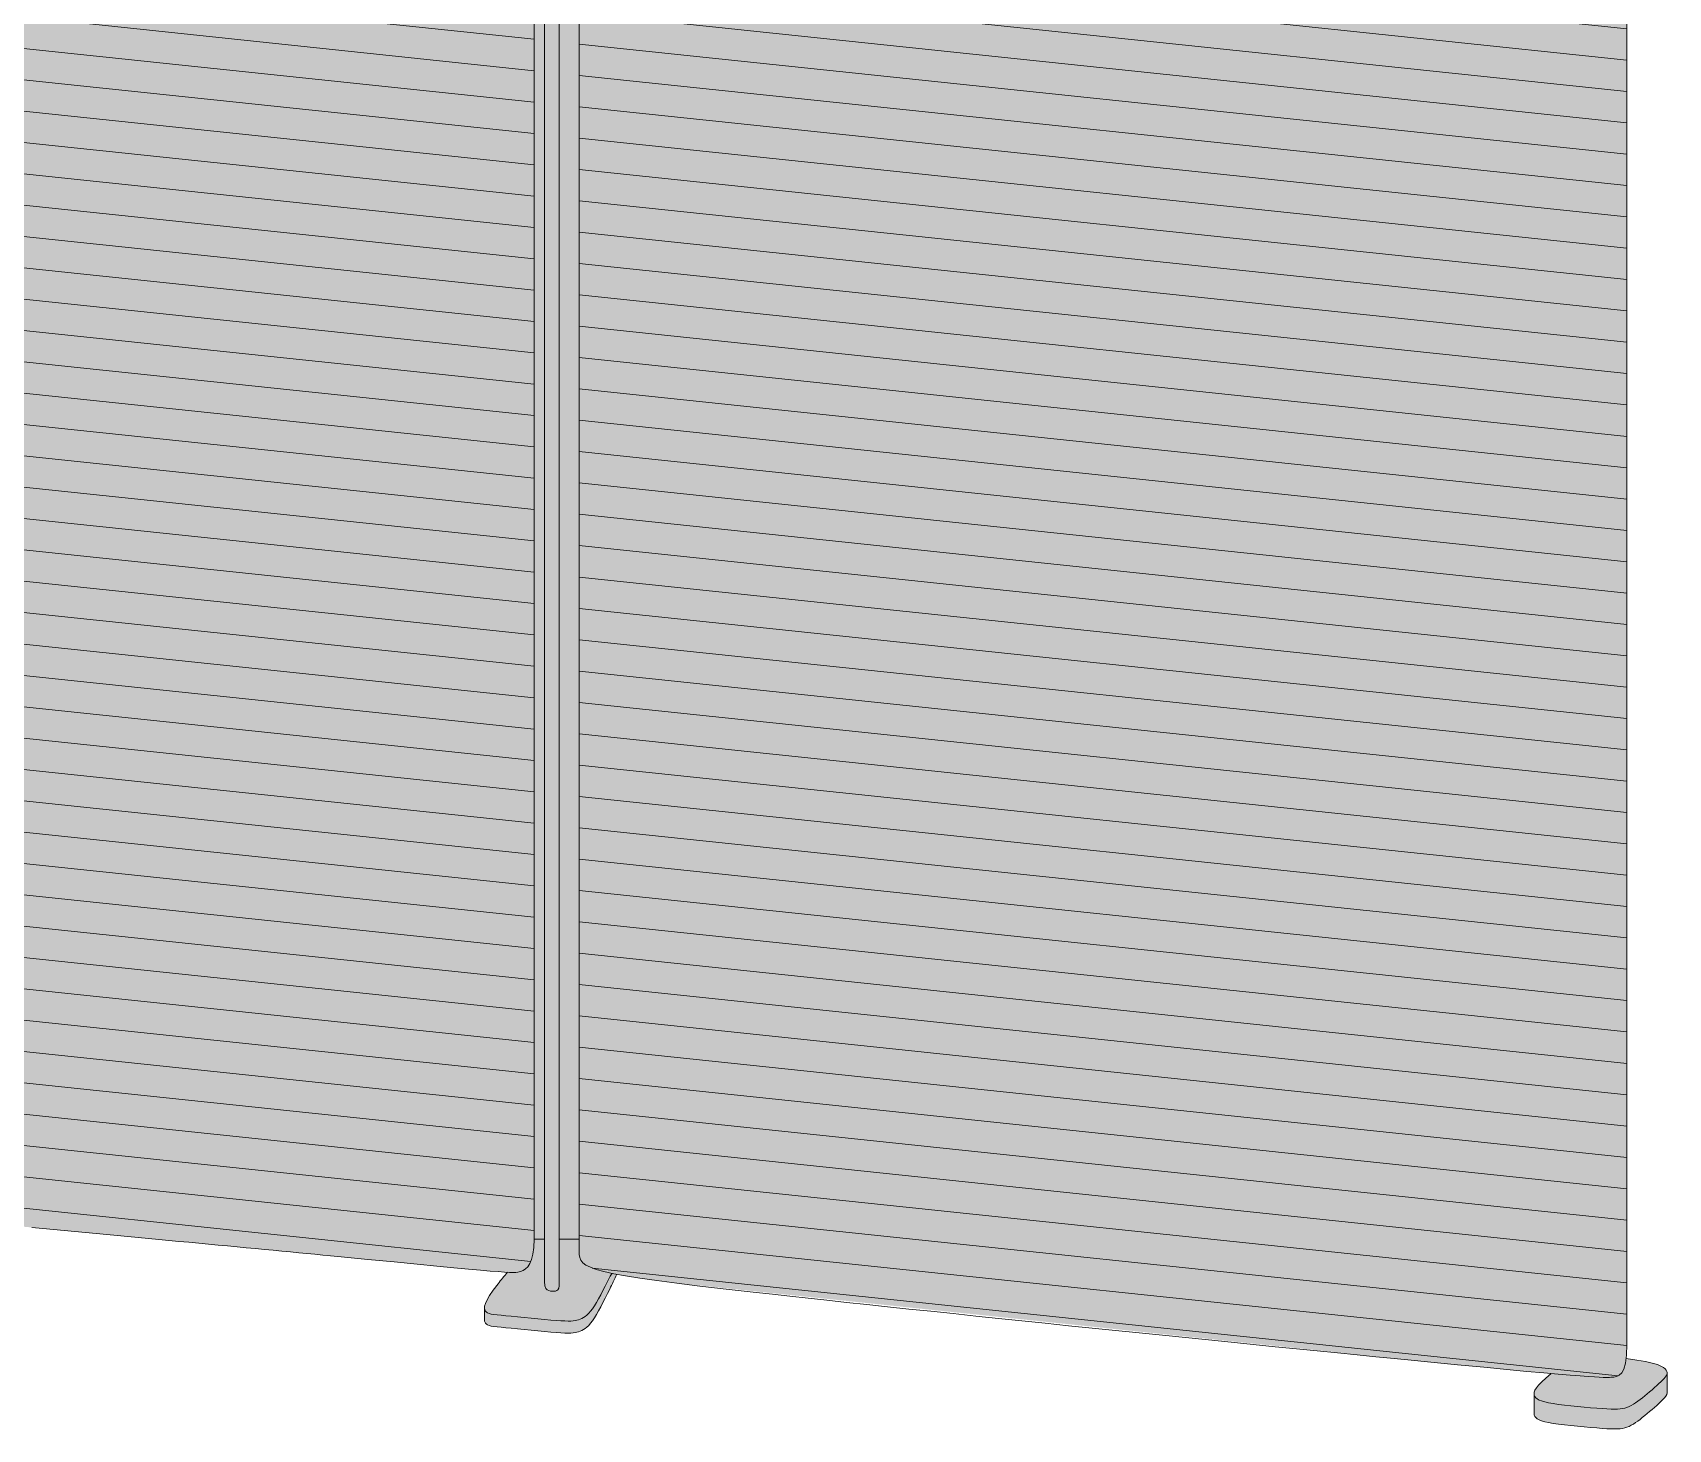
# Model space of a CAD drawing. Header units: millimetres. Extents: x -23380 to 52531, y -5628 to 1041.
# Drawn here: x -21757 to -20591, y -5513 to -4517 of the extents above; entities that cross this region are included whole.
import ezdxf

# ---------------------------------------------------------------- set-up
doc = ezdxf.new("R2010")
doc.units = ezdxf.units.MM
for name, color, linetype, lineweight in [('drawing', 7, 'Continuous', 5), ('hatch', 9, 'Continuous', 5), ('ropes', 7, 'Continuous', 0)]:
    doc.layers.add(name, color=color, linetype=linetype, lineweight=lineweight)

msp = doc.modelspace()

# ---------------------------------------------------------------- hatches: boundary and pattern name
at = {"layer": 'hatch'}
for points in [[(-21757.6, -5369), (-22104.1, -5337.1), (-22108.2, -5336.6), (-22109.8, -5336.4), (-22110.4, -5336.3), (-22111, -5336.2), (-22111.5, -5336.1), (-22112, -5336), (-22112.4, -5335.8), (-22112.8, -5335.7), (-22113.4, -5335.6), (-22113.6, -5335.5), (-22113.9, -5335.4), (-22114.1, -5335.3), (-22114.4, -5335.2), (-22114.6, -5335.1), (-22114.8, -5335), (-22115, -5334.9), (-22115.3, -5334.8), (-22115.5, -5334.6), (-22115.6, -5334.6), (-22115.7, -5334.5), (-22115.8, -5334.4), (-22115.9, -5334.4), (-22116, -5334.3), (-22116.1, -5334.2), (-22116.2, -5334.1), (-22116.3, -5334), (-22116.4, -5334), (-22116.5, -5333.9), (-22116.6, -5333.8), (-22116.7, -5333.7), (-22116.8, -5333.6), (-22116.9, -5333.5), (-22117, -5333.4), (-22117.1, -5333.3), (-22117.2, -5333.2), (-22117.2, -5333.1), (-22117.3, -5333), (-22117.4, -5332.9), (-22117.5, -5332.7), (-22117.6, -5332.6), (-22117.7, -5332.5), (-22117.8, -5332.4), (-22117.9, -5332.1), (-22118.1, -5331.8), (-22118.2, -5331.5), (-22118.4, -5331.2), (-22118.5, -5330.9), (-22118.7, -5330.5), (-22118.8, -5330.2), (-22118.9, -5329.8), (-22119.1, -5329.4), (-22119.2, -5329.1), (-22119.3, -5328.7), (-22119.5, -5327.8), (-22119.7, -5326.9), (-22119.9, -5326), (-22120, -5324.9), (-22120.2, -5323.8), (-22120.3, -5322.7), (-22120.4, -5321.4), (-22120.6, -5318.6), (-22120.8, -5315.5), (-22120.9, -5308), (-22129.8, -3541.3), (-22129.8, -3539.8), (-22128.7, -3540), (-22127.4, -3540.2), (-22126.3, -3540.4), (-22124.9, -3540.6), (-22120.8, -3541), (-21415.2, -3602.2), (-21409.5, -3602.5), (-21407.8, -3602.6), (-21407.2, -3602.6), (-21406.6, -3602.6), (-21406.2, -3602.5), (-21405.8, -3602.5), (-21405.5, -3602.5), (-21405.2, -3602.4), (-21404.7, -3602.4), (-21404.3, -3602.3), (-21403.9, -3602.2), (-21403.5, -3602.1), (-21403.1, -3602), (-21402.7, -3601.9), (-21402.3, -3601.7), (-21402, -3601.6), (-21401.6, -3601.5), (-21401.3, -3601.3), (-21401, -3601.2), (-21400.7, -3601), (-21400.5, -3600.9), (-21400.4, -3600.8), (-21400.2, -3600.7), (-21400.1, -3600.7), (-21400, -3600.6), (-21399.8, -3600.5), (-21399.7, -3600.4), (-21399.6, -3600.3), (-21399.6, -5377.4), (-21399.6, -5379), (-21399.6, -5380.5), (-21399.7, -5381.9), (-21399.8, -5383.3), (-21399.9, -5384.6), (-21400, -5385.8), (-21400.2, -5387), (-21400.4, -5388), (-21400.6, -5389.1), (-21400.8, -5390.1), (-21401.1, -5391), (-21401.2, -5391.4), (-21401.3, -5391.8), (-21401.5, -5392.2), (-21401.6, -5392.6), (-21401.8, -5393), (-21401.9, -5393.4), (-21402.1, -5393.7), (-21402.2, -5394.1), (-21402.4, -5394.4), (-21402.6, -5394.8), (-21402.7, -5395.1), (-21402.9, -5395.4), (-21403.1, -5395.7), (-21403.3, -5395.9), (-21403.5, -5396.2), (-21403.7, -5396.5), (-21403.8, -5396.7), (-21404, -5396.9), (-21404.2, -5397.2), (-21404.4, -5397.4), (-21404.6, -5397.6), (-21404.8, -5397.8), (-21405, -5398), (-21405.2, -5398.2), (-21405.5, -5398.4), (-21405.7, -5398.5), (-21405.9, -5398.7), (-21406.1, -5398.9), (-21406.3, -5399), (-21406.5, -5399.1), (-21406.7, -5399.3), (-21407, -5399.4), (-21407.2, -5399.5), (-21407.4, -5399.6), (-21407.6, -5399.8), (-21407.8, -5399.9), (-21408.1, -5400), (-21408.3, -5400.1), (-21408.7, -5400.2), (-21409.2, -5400.4), (-21409.5, -5400.5), (-21409.8, -5400.6), (-21410, -5400.6), (-21410.1, -5400.7), (-21410.3, -5400.7), (-21410.5, -5400.8), (-21410.7, -5400.8), (-21410.8, -5400.8), (-21411, -5400.9), (-21411.2, -5400.9), (-21411.7, -5401), (-21412.2, -5401), (-21412.7, -5401), (-21413.3, -5401.1), (-21414, -5401.1), (-21414.8, -5401.1), (-21416.5, -5401), (-21418.6, -5400.9), (-21431.4, -5400)], [(-21392.1, -3610.2), (-21392.1, -5377.4), (-21399.6, -5377.4), (-21399.6, -3609.4)], [(-21381.8, -3611.2), (-21381.8, -5410.7), (-21381.8, -5410.9), (-21381.8, -5411.2), (-21381.8, -5411.3), (-21381.8, -5411.4), (-21381.8, -5411.5), (-21381.8, -5411.6), (-21381.9, -5411.7), (-21381.9, -5411.8), (-21381.9, -5411.9), (-21381.9, -5411.9), (-21381.9, -5412), (-21381.9, -5412.1), (-21382, -5412.2), (-21382, -5412.3), (-21382, -5412.4), (-21382, -5412.4), (-21382.1, -5412.5), (-21382.1, -5412.6), (-21382.1, -5412.7), (-21382.2, -5412.7), (-21382.2, -5412.8), (-21382.2, -5412.9), (-21382.3, -5412.9), (-21382.3, -5413), (-21382.3, -5413.1), (-21382.4, -5413.1), (-21382.4, -5413.2), (-21382.5, -5413.2), (-21382.5, -5413.3), (-21382.6, -5413.3), (-21382.6, -5413.4), (-21382.6, -5413.4), (-21382.7, -5413.5), (-21382.7, -5413.5), (-21382.8, -5413.6), (-21382.8, -5413.6), (-21382.9, -5413.7), (-21382.9, -5413.7), (-21383, -5413.8), (-21383, -5413.8), (-21383.1, -5413.8), (-21383.2, -5413.9), (-21383.2, -5413.9), (-21383.3, -5413.9), (-21383.3, -5414), (-21383.4, -5414), (-21383.4, -5414), (-21383.5, -5414.1), (-21383.6, -5414.1), (-21383.6, -5414.1), (-21383.7, -5414.1), (-21383.8, -5414.2), (-21383.9, -5414.2), (-21384, -5414.3), (-21384.1, -5414.3), (-21384.3, -5414.3), (-21384.4, -5414.4), (-21384.5, -5414.4), (-21384.7, -5414.4), (-21384.8, -5414.4), (-21384.9, -5414.5), (-21385.1, -5414.5), (-21385.2, -5414.5), (-21385.4, -5414.5), (-21385.5, -5414.5), (-21385.6, -5414.5), (-21385.8, -5414.5), (-21385.9, -5414.5), (-21386.1, -5414.5), (-21386.2, -5414.5), (-21386.4, -5414.5), (-21386.7, -5414.5), (-21387, -5414.4), (-21387.2, -5414.4), (-21387.5, -5414.3), (-21387.8, -5414.3), (-21388.1, -5414.2), (-21388.4, -5414.1), (-21388.7, -5414), (-21389, -5413.9), (-21389.3, -5413.8), (-21389.5, -5413.8), (-21389.6, -5413.7), (-21389.7, -5413.7), (-21389.8, -5413.6), (-21389.9, -5413.6), (-21389.9, -5413.5), (-21390, -5413.5), (-21390.1, -5413.5), (-21390.2, -5413.4), (-21390.2, -5413.4), (-21390.3, -5413.3), (-21390.4, -5413.3), (-21390.4, -5413.2), (-21390.5, -5413.2), (-21390.5, -5413.1), (-21390.6, -5413.1), (-21390.7, -5413), (-21390.7, -5412.9), (-21390.8, -5412.9), (-21390.8, -5412.8), (-21390.9, -5412.7), (-21391, -5412.6), (-21391, -5412.6), (-21391.1, -5412.5), (-21391.1, -5412.4), (-21391.2, -5412.3), (-21391.2, -5412.2), (-21391.3, -5412.1), (-21391.3, -5412), (-21391.4, -5411.9), (-21391.4, -5411.8), (-21391.5, -5411.7), (-21391.5, -5411.6), (-21391.6, -5411.5), (-21391.6, -5411.4), (-21391.6, -5411.2), (-21391.7, -5411.1), (-21391.7, -5411), (-21391.7, -5410.8), (-21391.8, -5410.7), (-21391.8, -5410.6), (-21391.9, -5410.3), (-21391.9, -5409.9), (-21392, -5409.6), (-21392, -5409.2), (-21392, -5408.8), (-21392.1, -5408.4), (-21392.1, -5408), (-21392.1, -5407.5), (-21392.1, -5377.4), (-21392.1, -3610.2)], [(-21381.8, -5377.4), (-21381.8, -3611.2), (-21367.5, -3612.6), (-21367.5, -5377.4)], [(-20620.6, -3671.5), (-20620.6, -5452.5), (-20620.6, -5455.4), (-20620.7, -5458), (-20620.9, -5460.3), (-20621, -5461.4), (-20621.1, -5462.5), (-20621.2, -5463.7), (-20621.4, -5464.8), (-20621.6, -5465.8), (-20621.8, -5466.8), (-20622, -5467.7), (-20622.2, -5468.1), (-20622.3, -5468.5), (-20622.4, -5468.9), (-20622.5, -5469.3), (-20622.7, -5469.7), (-20622.8, -5470), (-20622.9, -5470.4), (-20623.1, -5470.7), (-20623.2, -5471), (-20623.4, -5471.3), (-20623.5, -5471.6), (-20623.7, -5471.8), (-20623.8, -5472.1), (-20624, -5472.4), (-20624.2, -5472.6), (-20624.3, -5472.8), (-20624.5, -5473), (-20624.7, -5473.2), (-20624.9, -5473.4), (-20625, -5473.6), (-20625.1, -5473.7), (-20625.2, -5473.8), (-20625.3, -5473.8), (-20625.4, -5473.9), (-20625.5, -5474), (-20625.6, -5474.1), (-20625.7, -5474.2), (-20625.8, -5474.2), (-20625.9, -5474.3), (-20625.9, -5474.4), (-20626.1, -5474.5), (-20626.3, -5474.6), (-20626.5, -5474.7), (-20626.7, -5474.8), (-20626.9, -5474.9), (-20627.1, -5475), (-20627.3, -5475.1), (-20627.5, -5475.1), (-20627.7, -5475.2), (-20627.9, -5475.3), (-20628.1, -5475.3), (-20628.3, -5475.4), (-20628.5, -5475.4), (-20628.7, -5475.5), (-20628.9, -5475.5), (-20629.1, -5475.5), (-20629.3, -5475.6), (-20629.8, -5475.6), (-20630.2, -5475.7), (-20631.8, -5475.8), (-20634, -5475.9), (-20634.9, -5475.9), (-20637.4, -5475.8), (-20641, -5475.7), (-20653.2, -5474.9), (-20762.6, -5464.8), (-21303.1, -5408.1), (-21324.5, -5405.1), (-21333.2, -5403.8), (-21340.6, -5402.4), (-21344, -5401.8), (-21347.9, -5400.9), (-21351.3, -5400.1), (-21352.9, -5399.7), (-21354.3, -5399.3), (-21355.7, -5398.8), (-21356.9, -5398.4), (-21358.1, -5398), (-21359.2, -5397.6), (-21360.2, -5397.1), (-21360.6, -5396.9), (-21361.1, -5396.7), (-21361.5, -5396.5), (-21361.9, -5396.2), (-21362.3, -5396), (-21362.7, -5395.8), (-21363, -5395.6), (-21363.4, -5395.3), (-21363.7, -5395.1), (-21364, -5394.9), (-21364.3, -5394.6), (-21364.5, -5394.4), (-21364.8, -5394.2), (-21364.9, -5394), (-21365, -5393.9), (-21365.2, -5393.8), (-21365.3, -5393.7), (-21365.4, -5393.6), (-21365.5, -5393.4), (-21365.6, -5393.3), (-21365.7, -5393.2), (-21365.8, -5393.1), (-21365.9, -5392.9), (-21365.9, -5392.8), (-21366, -5392.7), (-21366.1, -5392.6), (-21366.2, -5392.4), (-21366.3, -5392.3), (-21366.3, -5392.2), (-21366.4, -5392), (-21366.5, -5391.9), (-21366.5, -5391.8), (-21366.6, -5391.6), (-21366.7, -5391.5), (-21366.7, -5391.4), (-21366.8, -5391.2), (-21366.8, -5391.1), (-21366.9, -5390.8), (-21367, -5390.5), (-21367.1, -5390.3), (-21367.2, -5390), (-21367.2, -5389.7), (-21367.3, -5389.4), (-21367.3, -5389.1), (-21367.4, -5388.8), (-21367.4, -5388.5), (-21367.4, -5388.2), (-21367.5, -5387.9), (-21367.5, -5387.2), (-21367.5, -5386.6), (-21367.5, -5385.9), (-21367.5, -5377.4), (-21367.5, -3610), (-21366.8, -3610.1), (-21366, -3610.3), (-21364.3, -3610.6), (-21363.1, -3610.8), (-21361.7, -3611), (-21357.6, -3611.4), (-20636.4, -3673.6), (-20630.8, -3673.9), (-20629.1, -3673.9), (-20628.4, -3673.9), (-20627.9, -3673.9), (-20627.4, -3673.9), (-20627.1, -3673.9), (-20626.7, -3673.8), (-20626.4, -3673.8), (-20626, -3673.7), (-20625.5, -3673.6), (-20625.1, -3673.5), (-20624.6, -3673.4), (-20624.2, -3673.3), (-20623.8, -3673.2), (-20623.5, -3673), (-20623.1, -3672.9), (-20622.7, -3672.7), (-20622.6, -3672.7), (-20622.4, -3672.6), (-20622.2, -3672.5), (-20622.1, -3672.4), (-20621.9, -3672.3), (-20621.7, -3672.2), (-20621.6, -3672.1), (-20621.4, -3672.1), (-20621.3, -3672), (-20621.1, -3671.9), (-20621, -3671.8), (-20620.9, -3671.7), (-20620.7, -3671.6)], [(-21344, -5401.8), (-21345.7, -5404.3), (-21352.1, -5416.9), (-21353.6, -5419.8), (-21355.1, -5422.4), (-21355.8, -5423.6), (-21356.5, -5424.8), (-21357.2, -5425.9), (-21357.9, -5426.9), (-21358.6, -5427.8), (-21358.9, -5428.3), (-21359.3, -5428.7), (-21359.6, -5429.1), (-21359.9, -5429.5), (-21360.3, -5429.9), (-21360.6, -5430.2), (-21360.9, -5430.5), (-21361.2, -5430.9), (-21361.5, -5431.2), (-21361.9, -5431.4), (-21362.2, -5431.7), (-21362.5, -5432), (-21362.8, -5432.2), (-21363.1, -5432.4), (-21363.4, -5432.7), (-21363.7, -5432.9), (-21364, -5433.1), (-21364.3, -5433.2), (-21364.6, -5433.4), (-21364.9, -5433.6), (-21365.2, -5433.7), (-21365.5, -5433.9), (-21365.8, -5434), (-21366.1, -5434.1), (-21366.4, -5434.3), (-21366.7, -5434.4), (-21367.3, -5434.6), (-21367.9, -5434.8), (-21368.5, -5435), (-21369.1, -5435.1), (-21369.4, -5435.2), (-21369.7, -5435.3), (-21370, -5435.3), (-21370.3, -5435.4), (-21370.7, -5435.4), (-21371, -5435.5), (-21371.7, -5435.6), (-21372.5, -5435.6), (-21373.4, -5435.7), (-21374.3, -5435.7), (-21375.3, -5435.7), (-21377.7, -5435.7), (-21380.5, -5435.5), (-21383.8, -5435.3), (-21426, -5431.3), (-21428.3, -5431), (-21429.3, -5430.9), (-21430.1, -5430.7), (-21430.5, -5430.6), (-21430.9, -5430.6), (-21431.3, -5430.5), (-21431.6, -5430.4), (-21431.9, -5430.3), (-21432.1, -5430.2), (-21432.2, -5430.2), (-21432.4, -5430.1), (-21432.5, -5430.1), (-21432.6, -5430), (-21432.8, -5429.9), (-21432.9, -5429.9), (-21433, -5429.8), (-21433.1, -5429.8), (-21433.2, -5429.7), (-21433.3, -5429.6), (-21433.4, -5429.5), (-21433.5, -5429.5), (-21433.6, -5429.4), (-21433.7, -5429.3), (-21433.8, -5429.2), (-21433.9, -5429.2), (-21434, -5429.1), (-21434.1, -5429), (-21434.1, -5428.9), (-21434.2, -5428.8), (-21434.3, -5428.7), (-21434.4, -5428.6), (-21434.4, -5428.5), (-21434.4, -5428.5), (-21434.5, -5428.4), (-21434.5, -5428.4), (-21434.5, -5428.3), (-21434.6, -5428.2), (-21434.6, -5428.2), (-21434.6, -5428.1), (-21434.7, -5428.1), (-21434.7, -5428), (-21434.7, -5427.9), (-21434.8, -5427.9), (-21434.8, -5427.8), (-21434.8, -5427.7), (-21434.8, -5427.7), (-21434.8, -5427.6), (-21434.9, -5427.5), (-21434.9, -5427.4), (-21434.9, -5427.4), (-21434.9, -5427.3), (-21434.9, -5427.2), (-21434.9, -5427.1), (-21435, -5427), (-21435, -5427), (-21435, -5426.9), (-21435, -5426.8), (-21435, -5426.7), (-21435, -5426.6), (-21435, -5426.5), (-21435, -5426.4), (-21435, -5426.3), (-21435, -5426.2), (-21435, -5426), (-21435, -5425.9), (-21435, -5425.8), (-21434.9, -5425.6), (-21434.9, -5425.5), (-21434.9, -5425.3), (-21434.9, -5425.2), (-21434.8, -5425), (-21434.8, -5424.8), (-21434.8, -5424.7), (-21434.7, -5424.3), (-21434.6, -5424), (-21434.4, -5423.6), (-21434.3, -5423.2), (-21434.1, -5422.8), (-21433.9, -5422.4), (-21433.7, -5421.9), (-21433.5, -5421.5), (-21433.3, -5421), (-21433, -5420.5), (-21432.4, -5419.4), (-21431.7, -5418.2), (-21430.9, -5417), (-21430, -5415.6), (-21429, -5414.2), (-21427.9, -5412.6), (-21425.3, -5409.2), (-21418.6, -5400.9), (-21416.5, -5401), (-21414.8, -5401.1), (-21414, -5401.1), (-21413.3, -5401.1), (-21412.7, -5401), (-21412.2, -5401), (-21411.7, -5401), (-21411.2, -5400.9), (-21411, -5400.9), (-21410.8, -5400.8), (-21410.7, -5400.8), (-21410.5, -5400.8), (-21410.3, -5400.7), (-21410.1, -5400.7), (-21410, -5400.6), (-21409.8, -5400.6), (-21409.5, -5400.5), (-21409.2, -5400.4), (-21408.7, -5400.2), (-21408.3, -5400.1), (-21408.1, -5400), (-21407.8, -5399.9), (-21407.6, -5399.8), (-21407.4, -5399.6), (-21407.2, -5399.5), (-21407, -5399.4), (-21406.7, -5399.3), (-21406.5, -5399.1), (-21406.3, -5399), (-21406.1, -5398.9), (-21405.9, -5398.7), (-21405.7, -5398.5), (-21405.5, -5398.4), (-21405.2, -5398.2), (-21405, -5398), (-21404.8, -5397.8), (-21404.6, -5397.6), (-21404.4, -5397.4), (-21404.2, -5397.2), (-21404, -5396.9), (-21403.8, -5396.7), (-21403.7, -5396.5), (-21403.5, -5396.2), (-21403.3, -5395.9), (-21403.1, -5395.7), (-21402.9, -5395.4), (-21402.7, -5395.1), (-21402.6, -5394.8), (-21402.4, -5394.4), (-21402.2, -5394.1), (-21402.1, -5393.7), (-21401.9, -5393.4), (-21401.8, -5393), (-21401.6, -5392.6), (-21401.5, -5392.2), (-21401.3, -5391.8), (-21401.2, -5391.4), (-21401.1, -5391), (-21400.8, -5390.1), (-21400.6, -5389.1), (-21400.4, -5388), (-21400.2, -5387), (-21400, -5385.8), (-21399.9, -5384.6), (-21399.8, -5383.3), (-21399.7, -5381.9), (-21399.6, -5380.5), (-21399.6, -5379), (-21399.6, -5377.4), (-21392.1, -5377.4), (-21392.1, -5407.5), (-21392.1, -5408), (-21392.1, -5408.4), (-21392, -5408.8), (-21392, -5409.2), (-21392, -5409.6), (-21391.9, -5409.9), (-21391.9, -5410.3), (-21391.8, -5410.6), (-21391.8, -5410.7), (-21391.7, -5410.8), (-21391.7, -5411), (-21391.7, -5411.1), (-21391.6, -5411.2), (-21391.6, -5411.4), (-21391.6, -5411.5), (-21391.5, -5411.6), (-21391.5, -5411.7), (-21391.4, -5411.8), (-21391.4, -5411.9), (-21391.3, -5412), (-21391.3, -5412.1), (-21391.2, -5412.2), (-21391.2, -5412.3), (-21391.1, -5412.4), (-21391.1, -5412.5), (-21391, -5412.6), (-21391, -5412.6), (-21390.9, -5412.7), (-21390.8, -5412.8), (-21390.8, -5412.9), (-21390.7, -5412.9), (-21390.7, -5413), (-21390.6, -5413.1), (-21390.5, -5413.1), (-21390.5, -5413.2), (-21390.4, -5413.2), (-21390.4, -5413.3), (-21390.3, -5413.3), (-21390.2, -5413.4), (-21390.2, -5413.4), (-21390.1, -5413.5), (-21390, -5413.5), (-21389.9, -5413.5), (-21389.9, -5413.6), (-21389.8, -5413.6), (-21389.7, -5413.7), (-21389.6, -5413.7), (-21389.5, -5413.8), (-21389.3, -5413.8), (-21389, -5413.9), (-21388.7, -5414), (-21388.4, -5414.1), (-21388.1, -5414.2), (-21387.8, -5414.3), (-21387.5, -5414.3), (-21387.2, -5414.4), (-21387, -5414.4), (-21386.7, -5414.5), (-21386.4, -5414.5), (-21386.2, -5414.5), (-21386.1, -5414.5), (-21385.9, -5414.5), (-21385.8, -5414.5), (-21385.6, -5414.5), (-21385.5, -5414.5), (-21385.4, -5414.5), (-21385.2, -5414.5), (-21385.1, -5414.5), (-21384.9, -5414.5), (-21384.8, -5414.4), (-21384.7, -5414.4), (-21384.5, -5414.4), (-21384.4, -5414.4), (-21384.3, -5414.3), (-21384.1, -5414.3), (-21384, -5414.3), (-21383.9, -5414.2), (-21383.8, -5414.2), (-21383.7, -5414.1), (-21383.6, -5414.1), (-21383.6, -5414.1), (-21383.5, -5414.1), (-21383.4, -5414), (-21383.4, -5414), (-21383.3, -5414), (-21383.3, -5413.9), (-21383.2, -5413.9), (-21383.2, -5413.9), (-21383.1, -5413.8), (-21383, -5413.8), (-21383, -5413.8), (-21382.9, -5413.7), (-21382.9, -5413.7), (-21382.8, -5413.6), (-21382.8, -5413.6), (-21382.7, -5413.5), (-21382.7, -5413.5), (-21382.6, -5413.4), (-21382.6, -5413.4), (-21382.6, -5413.3), (-21382.5, -5413.3), (-21382.5, -5413.2), (-21382.4, -5413.2), (-21382.4, -5413.1), (-21382.3, -5413.1), (-21382.3, -5413), (-21382.3, -5412.9), (-21382.2, -5412.9), (-21382.2, -5412.8), (-21382.2, -5412.7), (-21382.1, -5412.7), (-21382.1, -5412.6), (-21382.1, -5412.5), (-21382, -5412.4), (-21382, -5412.4), (-21382, -5412.3), (-21382, -5412.2), (-21381.9, -5412.1), (-21381.9, -5412), (-21381.9, -5411.9), (-21381.9, -5411.9), (-21381.9, -5411.8), (-21381.9, -5411.7), (-21381.8, -5411.6), (-21381.8, -5411.5), (-21381.8, -5411.4), (-21381.8, -5411.3), (-21381.8, -5411.2), (-21381.8, -5410.9), (-21381.8, -5410.7), (-21381.8, -5377.4), (-21367.5, -5377.4), (-21367.5, -5385.9), (-21367.5, -5386.6), (-21367.5, -5387.2), (-21367.5, -5387.9), (-21367.4, -5388.2), (-21367.4, -5388.5), (-21367.4, -5388.8), (-21367.3, -5389.1), (-21367.3, -5389.4), (-21367.2, -5389.7), (-21367.2, -5390), (-21367.1, -5390.3), (-21367, -5390.5), (-21366.9, -5390.8), (-21366.8, -5391.1), (-21366.8, -5391.2), (-21366.7, -5391.4), (-21366.7, -5391.5), (-21366.6, -5391.6), (-21366.5, -5391.8), (-21366.5, -5391.9), (-21366.4, -5392), (-21366.3, -5392.2), (-21366.3, -5392.3), (-21366.2, -5392.4), (-21366.1, -5392.6), (-21366, -5392.7), (-21365.9, -5392.8), (-21365.9, -5392.9), (-21365.8, -5393.1), (-21365.7, -5393.2), (-21365.6, -5393.3), (-21365.5, -5393.4), (-21365.4, -5393.6), (-21365.3, -5393.7), (-21365.2, -5393.8), (-21365, -5393.9), (-21364.9, -5394), (-21364.8, -5394.2), (-21364.5, -5394.4), (-21364.3, -5394.6), (-21364, -5394.9), (-21363.7, -5395.1), (-21363.4, -5395.3), (-21363, -5395.6), (-21362.7, -5395.8), (-21362.3, -5396), (-21361.9, -5396.2), (-21361.5, -5396.5), (-21361.1, -5396.7), (-21360.6, -5396.9), (-21360.2, -5397.1), (-21359.2, -5397.6), (-21358.1, -5398), (-21356.9, -5398.4), (-21355.7, -5398.8), (-21354.3, -5399.3), (-21352.9, -5399.7), (-21351.3, -5400.1), (-21347.9, -5400.9)], [(-21435, -5426.5), (-21435, -5426.6), (-21435, -5426.7), (-21435, -5426.8), (-21435, -5426.9), (-21435, -5426.9), (-21435, -5427), (-21435, -5427.1), (-21434.9, -5427.2), (-21434.9, -5427.3), (-21434.9, -5427.3), (-21434.9, -5427.4), (-21434.9, -5427.5), (-21434.9, -5427.6), (-21434.8, -5427.6), (-21434.8, -5427.7), (-21434.8, -5427.8), (-21434.8, -5427.8), (-21434.7, -5427.9), (-21434.7, -5428), (-21434.7, -5428), (-21434.7, -5428.1), (-21434.6, -5428.1), (-21434.6, -5428.2), (-21434.6, -5428.3), (-21434.5, -5428.3), (-21434.5, -5428.4), (-21434.5, -5428.4), (-21434.4, -5428.5), (-21434.4, -5428.6), (-21434.3, -5428.7), (-21434.2, -5428.8), (-21434.1, -5428.9), (-21434.1, -5429), (-21434, -5429.1), (-21433.9, -5429.2), (-21433.8, -5429.2), (-21433.7, -5429.3), (-21433.6, -5429.4), (-21433.5, -5429.5), (-21433.4, -5429.5), (-21433.3, -5429.6), (-21433.2, -5429.7), (-21433.1, -5429.8), (-21433, -5429.8), (-21432.9, -5429.9), (-21432.8, -5429.9), (-21432.6, -5430), (-21432.5, -5430.1), (-21432.4, -5430.1), (-21432.2, -5430.2), (-21432.1, -5430.2), (-21431.9, -5430.3), (-21431.6, -5430.4), (-21431.3, -5430.5), (-21430.9, -5430.6), (-21430.5, -5430.6), (-21430.1, -5430.7), (-21429.3, -5430.9), (-21428.3, -5431), (-21426, -5431.3), (-21383.8, -5435.3), (-21380.5, -5435.5), (-21377.7, -5435.7), (-21375.3, -5435.7), (-21374.3, -5435.7), (-21373.4, -5435.7), (-21372.5, -5435.6), (-21371.7, -5435.6), (-21371, -5435.5), (-21370.7, -5435.4), (-21370.3, -5435.4), (-21370, -5435.3), (-21369.7, -5435.3), (-21369.4, -5435.2), (-21369.1, -5435.1), (-21368.5, -5435), (-21367.9, -5434.8), (-21367.3, -5434.6), (-21366.7, -5434.4), (-21366.4, -5434.3), (-21366.1, -5434.1), (-21365.8, -5434), (-21365.5, -5433.9), (-21365.2, -5433.7), (-21364.9, -5433.6), (-21364.6, -5433.4), (-21364.3, -5433.2), (-21364, -5433.1), (-21363.7, -5432.9), (-21363.4, -5432.7), (-21363.1, -5432.4), (-21362.8, -5432.2), (-21362.5, -5432), (-21362.2, -5431.7), (-21361.9, -5431.4), (-21361.5, -5431.2), (-21361.2, -5430.9), (-21360.9, -5430.5), (-21360.6, -5430.2), (-21360.3, -5429.9), (-21359.9, -5429.5), (-21359.6, -5429.1), (-21359.3, -5428.7), (-21358.9, -5428.3), (-21358.6, -5427.8), (-21357.9, -5426.9), (-21357.2, -5425.9), (-21356.5, -5424.8), (-21355.8, -5423.6), (-21355.1, -5422.4), (-21353.6, -5419.8), (-21352.1, -5416.9), (-21345.7, -5404.3), (-21344, -5401.8), (-21340.6, -5402.4), (-21345.7, -5412.9), (-21352.1, -5425.5), (-21353.6, -5428.4), (-21355.1, -5431), (-21355.8, -5432.2), (-21356.5, -5433.4), (-21357.2, -5434.5), (-21357.9, -5435.5), (-21358.6, -5436.4), (-21358.9, -5436.9), (-21359.3, -5437.3), (-21359.6, -5437.7), (-21359.9, -5438.1), (-21360.3, -5438.4), (-21360.6, -5438.8), (-21360.9, -5439.1), (-21361.2, -5439.4), (-21361.5, -5439.7), (-21361.9, -5440), (-21362.2, -5440.3), (-21362.5, -5440.6), (-21362.8, -5440.8), (-21363.1, -5441), (-21363.4, -5441.2), (-21363.7, -5441.5), (-21364, -5441.6), (-21364.3, -5441.8), (-21364.6, -5442), (-21364.9, -5442.2), (-21365.2, -5442.3), (-21365.5, -5442.5), (-21365.8, -5442.6), (-21366.1, -5442.7), (-21366.4, -5442.9), (-21366.7, -5443), (-21367.3, -5443.2), (-21367.9, -5443.4), (-21368.5, -5443.6), (-21369.1, -5443.7), (-21369.4, -5443.8), (-21369.7, -5443.9), (-21370, -5443.9), (-21370.3, -5444), (-21370.7, -5444), (-21371, -5444.1), (-21371.7, -5444.2), (-21372.5, -5444.2), (-21373.4, -5444.3), (-21374.3, -5444.3), (-21375.3, -5444.3), (-21377.7, -5444.3), (-21380.5, -5444.1), (-21383.8, -5443.9), (-21426, -5439.9), (-21428.3, -5439.6), (-21429.3, -5439.5), (-21430.1, -5439.3), (-21430.5, -5439.2), (-21430.9, -5439.1), (-21431.3, -5439.1), (-21431.6, -5439), (-21431.9, -5438.9), (-21432.1, -5438.8), (-21432.2, -5438.8), (-21432.4, -5438.7), (-21432.5, -5438.7), (-21432.6, -5438.6), (-21432.8, -5438.5), (-21432.9, -5438.5), (-21433, -5438.4), (-21433.1, -5438.3), (-21433.2, -5438.3), (-21433.3, -5438.2), (-21433.4, -5438.1), (-21433.5, -5438.1), (-21433.6, -5438), (-21433.7, -5437.9), (-21433.8, -5437.8), (-21433.9, -5437.7), (-21434, -5437.7), (-21434.1, -5437.6), (-21434.1, -5437.5), (-21434.2, -5437.4), (-21434.3, -5437.3), (-21434.4, -5437.2), (-21434.4, -5437.1), (-21434.4, -5437.1), (-21434.5, -5437), (-21434.5, -5437), (-21434.5, -5436.9), (-21434.6, -5436.8), (-21434.6, -5436.8), (-21434.6, -5436.7), (-21434.7, -5436.7), (-21434.7, -5436.6), (-21434.7, -5436.5), (-21434.8, -5436.5), (-21434.8, -5436.4), (-21434.8, -5436.3), (-21434.8, -5436.2), (-21434.8, -5436.2), (-21434.9, -5436.1), (-21434.9, -5436), (-21434.9, -5435.9), (-21434.9, -5435.9), (-21434.9, -5435.8), (-21434.9, -5435.7), (-21435, -5435.6), (-21435, -5435.5), (-21435, -5435.5), (-21435, -5435.4), (-21435, -5435.3), (-21435, -5435.2), (-21435, -5435.1), (-21435, -5435)], [(-20674.5, -5473.1), (-20653.2, -5474.9), (-20641, -5475.7), (-20637.4, -5475.8), (-20634.9, -5475.9), (-20634, -5475.9), (-20631.8, -5475.8), (-20630.2, -5475.7), (-20629.8, -5475.6), (-20629.3, -5475.6), (-20629.1, -5475.5), (-20628.9, -5475.5), (-20628.7, -5475.5), (-20628.5, -5475.4), (-20628.3, -5475.4), (-20628.1, -5475.3), (-20627.9, -5475.3), (-20627.7, -5475.2), (-20627.5, -5475.1), (-20627.3, -5475.1), (-20627.1, -5475), (-20626.9, -5474.9), (-20626.7, -5474.8), (-20626.5, -5474.7), (-20626.3, -5474.6), (-20626.1, -5474.5), (-20625.9, -5474.4), (-20625.9, -5474.3), (-20625.8, -5474.2), (-20625.7, -5474.2), (-20625.6, -5474.1), (-20625.5, -5474), (-20625.4, -5473.9), (-20625.3, -5473.8), (-20625.2, -5473.8), (-20625.1, -5473.7), (-20625, -5473.6), (-20624.9, -5473.4), (-20624.7, -5473.2), (-20624.5, -5473), (-20624.3, -5472.8), (-20624.2, -5472.6), (-20624, -5472.4), (-20623.8, -5472.1), (-20623.7, -5471.8), (-20623.5, -5471.6), (-20623.4, -5471.3), (-20623.2, -5471), (-20623.1, -5470.7), (-20622.9, -5470.4), (-20622.8, -5470), (-20622.7, -5469.7), (-20622.5, -5469.3), (-20622.4, -5468.9), (-20622.3, -5468.5), (-20622.2, -5468.1), (-20622, -5467.7), (-20621.8, -5466.8), (-20621.6, -5465.8), (-20621.4, -5464.8), (-20621.2, -5463.7), (-20621.1, -5462.5), (-20613.3, -5463.5), (-20610.1, -5464), (-20607.2, -5464.6), (-20604.6, -5465.1), (-20602.4, -5465.7), (-20601.4, -5465.9), (-20600.5, -5466.2), (-20599.6, -5466.5), (-20598.8, -5466.7), (-20598.1, -5467), (-20597.4, -5467.3), (-20596.8, -5467.6), (-20596.2, -5467.8), (-20595.9, -5467.9), (-20595.7, -5468.1), (-20595.5, -5468.2), (-20595.2, -5468.3), (-20595, -5468.5), (-20594.8, -5468.6), (-20594.6, -5468.7), (-20594.4, -5468.9), (-20594.3, -5469), (-20594.1, -5469.1), (-20593.9, -5469.2), (-20593.8, -5469.4), (-20593.6, -5469.5), (-20593.5, -5469.6), (-20593.4, -5469.7), (-20593.3, -5469.9), (-20593.2, -5470), (-20593.1, -5470.1), (-20593, -5470.2), (-20592.9, -5470.3), (-20592.8, -5470.4), (-20592.7, -5470.6), (-20592.6, -5470.7), (-20592.5, -5470.8), (-20592.5, -5470.9), (-20592.4, -5471.1), (-20592.3, -5471.2), (-20592.2, -5471.3), (-20592.2, -5471.5), (-20592.1, -5471.6), (-20592.1, -5471.7), (-20592, -5471.8), (-20592, -5471.8), (-20592, -5471.9), (-20592, -5472), (-20592, -5472), (-20591.9, -5472.1), (-20591.9, -5472.2), (-20591.9, -5472.2), (-20591.9, -5472.3), (-20591.9, -5472.3), (-20591.9, -5472.4), (-20591.9, -5472.5), (-20591.9, -5472.5), (-20591.9, -5472.6), (-20591.9, -5472.6), (-20591.8, -5472.7), (-20591.8, -5472.8), (-20591.8, -5472.8), (-20591.8, -5472.9), (-20591.8, -5473), (-20591.9, -5473), (-20591.9, -5473.1), (-20591.9, -5473.2), (-20591.9, -5473.2), (-20591.9, -5473.3), (-20591.9, -5473.4), (-20591.9, -5473.4), (-20591.9, -5473.5), (-20591.9, -5473.6), (-20592, -5473.6), (-20592, -5473.7), (-20592, -5473.8), (-20592, -5473.8), (-20592.1, -5473.9), (-20592.1, -5474), (-20592.1, -5474), (-20592.1, -5474.1), (-20592.2, -5474.2), (-20592.3, -5474.4), (-20592.3, -5474.5), (-20592.4, -5474.7), (-20592.5, -5474.8), (-20592.6, -5474.9), (-20592.7, -5475.1), (-20592.8, -5475.2), (-20592.9, -5475.4), (-20593.2, -5475.7), (-20593.4, -5476), (-20593.7, -5476.3), (-20594.4, -5477), (-20595.1, -5477.8), (-20597.7, -5480.3), (-20600.9, -5483.1), (-20604.3, -5486.1), (-20607.8, -5489), (-20611.2, -5491.7), (-20612.8, -5492.9), (-20614.4, -5494), (-20615.2, -5494.5), (-20615.9, -5495), (-20616.7, -5495.4), (-20617.5, -5495.9), (-20618.2, -5496.3), (-20619, -5496.6), (-20619.4, -5496.8), (-20619.7, -5497), (-20620.1, -5497.1), (-20620.5, -5497.3), (-20620.8, -5497.4), (-20621.2, -5497.5), (-20621.6, -5497.6), (-20622, -5497.8), (-20622.4, -5497.9), (-20622.7, -5498), (-20623.1, -5498), (-20623.5, -5498.1), (-20623.9, -5498.2), (-20624.3, -5498.3), (-20624.8, -5498.3), (-20625.2, -5498.4), (-20626.1, -5498.4), (-20627.1, -5498.5), (-20628.1, -5498.5), (-20629.3, -5498.5), (-20631.8, -5498.4), (-20638.1, -5498.1), (-20655.7, -5496.6), (-20665, -5495.6), (-20669.3, -5495.1), (-20673.1, -5494.5), (-20674.8, -5494.2), (-20676.4, -5493.9), (-20677.8, -5493.6), (-20679.1, -5493.3), (-20680.3, -5493), (-20680.8, -5492.8), (-20681.3, -5492.7), (-20681.8, -5492.5), (-20682.3, -5492.3), (-20682.7, -5492.2), (-20683.1, -5492), (-20683.5, -5491.8), (-20683.7, -5491.7), (-20683.8, -5491.6), (-20684, -5491.5), (-20684.2, -5491.4), (-20684.3, -5491.3), (-20684.5, -5491.2), (-20684.6, -5491.1), (-20684.8, -5491.1), (-20684.9, -5491), (-20685, -5490.9), (-20685.1, -5490.8), (-20685.3, -5490.7), (-20685.4, -5490.5), (-20685.5, -5490.4), (-20685.6, -5490.3), (-20685.7, -5490.2), (-20685.8, -5490.1), (-20685.8, -5490), (-20685.9, -5489.9), (-20686, -5489.8), (-20686.1, -5489.7), (-20686.1, -5489.6), (-20686.2, -5489.5), (-20686.3, -5489.3), (-20686.3, -5489.2), (-20686.4, -5489.1), (-20686.4, -5489), (-20686.5, -5488.9), (-20686.5, -5488.7), (-20686.6, -5488.6), (-20686.6, -5488.5), (-20686.6, -5488.4), (-20686.6, -5488.2), (-20686.7, -5488.1), (-20686.7, -5488), (-20686.7, -5487.9), (-20686.7, -5487.7), (-20686.7, -5487.6), (-20686.7, -5487.5), (-20686.7, -5487.4), (-20686.7, -5487.3), (-20686.7, -5487.1), (-20686.7, -5487), (-20686.7, -5486.9), (-20686.6, -5486.7), (-20686.6, -5486.6), (-20686.6, -5486.5), (-20686.6, -5486.3), (-20686.5, -5486.2), (-20686.5, -5486.1), (-20686.4, -5485.9), (-20686.4, -5485.8), (-20686.3, -5485.6), (-20686.2, -5485.5), (-20686.2, -5485.3), (-20686.1, -5485.1), (-20686, -5485), (-20685.9, -5484.8), (-20685.8, -5484.6), (-20685.6, -5484.3), (-20685.4, -5483.9), (-20685.2, -5483.6), (-20684.9, -5483.2), (-20684.6, -5482.8), (-20684.2, -5482.3), (-20683.9, -5481.9), (-20683.5, -5481.5), (-20682.6, -5480.5), (-20681.6, -5479.5), (-20680.5, -5478.4), (-20679.3, -5477.2), (-20677.8, -5475.9)], [(-20591.8, -5472.9), (-20591.8, -5486.9), (-20591.8, -5487), (-20591.8, -5487.1), (-20591.9, -5487.1), (-20591.9, -5487.2), (-20591.9, -5487.3), (-20591.9, -5487.3), (-20591.9, -5487.4), (-20591.9, -5487.5), (-20591.9, -5487.5), (-20591.9, -5487.6), (-20591.9, -5487.7), (-20592, -5487.7), (-20592, -5487.8), (-20592, -5487.9), (-20592, -5488), (-20592.1, -5488), (-20592.1, -5488.1), (-20592.1, -5488.2), (-20592.1, -5488.2), (-20592.2, -5488.3), (-20592.2, -5488.4), (-20592.3, -5488.6), (-20592.4, -5488.7), (-20592.5, -5488.9), (-20592.6, -5489), (-20592.7, -5489.2), (-20592.8, -5489.3), (-20592.9, -5489.5), (-20593.2, -5489.8), (-20593.4, -5490.1), (-20593.7, -5490.4), (-20594.4, -5491.1), (-20595.1, -5491.9), (-20597.7, -5494.4), (-20600.9, -5497.2), (-20604.3, -5500.2), (-20607.8, -5503.1), (-20611.2, -5505.8), (-20612.8, -5507), (-20614.4, -5508.1), (-20615.2, -5508.6), (-20615.9, -5509.1), (-20616.7, -5509.5), (-20617.5, -5510), (-20618.2, -5510.4), (-20619, -5510.7), (-20619.4, -5510.9), (-20619.7, -5511.1), (-20620.1, -5511.2), (-20620.5, -5511.4), (-20620.8, -5511.5), (-20621.2, -5511.6), (-20621.6, -5511.8), (-20622, -5511.9), (-20622.4, -5512), (-20622.7, -5512.1), (-20623.1, -5512.1), (-20623.5, -5512.2), (-20623.9, -5512.3), (-20624.3, -5512.4), (-20624.8, -5512.4), (-20625.2, -5512.5), (-20626.1, -5512.5), (-20627.1, -5512.6), (-20628.1, -5512.6), (-20629.3, -5512.6), (-20631.8, -5512.6), (-20638.1, -5512.2), (-20655.7, -5510.7), (-20665, -5509.7), (-20669.3, -5509.2), (-20673.1, -5508.6), (-20674.8, -5508.3), (-20676.4, -5508), (-20677.8, -5507.7), (-20679.1, -5507.4), (-20680.3, -5507.1), (-20680.8, -5506.9), (-20681.3, -5506.8), (-20681.8, -5506.6), (-20682.3, -5506.4), (-20682.7, -5506.3), (-20683.1, -5506.1), (-20683.5, -5505.9), (-20683.7, -5505.8), (-20683.8, -5505.7), (-20684, -5505.6), (-20684.2, -5505.5), (-20684.3, -5505.4), (-20684.5, -5505.3), (-20684.6, -5505.3), (-20684.8, -5505.2), (-20684.9, -5505.1), (-20685, -5505), (-20685.1, -5504.9), (-20685.3, -5504.8), (-20685.4, -5504.7), (-20685.5, -5504.5), (-20685.6, -5504.4), (-20685.7, -5504.3), (-20685.8, -5504.2), (-20685.8, -5504.1), (-20685.9, -5504), (-20686, -5503.9), (-20686.1, -5503.8), (-20686.1, -5503.7), (-20686.2, -5503.6), (-20686.3, -5503.4), (-20686.3, -5503.3), (-20686.4, -5503.2), (-20686.4, -5503.1), (-20686.5, -5503), (-20686.5, -5502.9), (-20686.6, -5502.7), (-20686.6, -5502.6), (-20686.6, -5502.5), (-20686.7, -5502.3), (-20686.7, -5502.3), (-20686.7, -5502.2), (-20686.7, -5502.1), (-20686.7, -5502), (-20686.7, -5502), (-20686.7, -5501.9), (-20686.7, -5501.8), (-20686.7, -5501.8), (-20686.7, -5501.7), (-20686.7, -5501.6), (-20686.7, -5487.6), (-20686.7, -5487.7), (-20686.7, -5487.9), (-20686.7, -5488), (-20686.7, -5488.1), (-20686.6, -5488.2), (-20686.6, -5488.4), (-20686.6, -5488.5), (-20686.6, -5488.6), (-20686.5, -5488.7), (-20686.5, -5488.9), (-20686.4, -5489), (-20686.4, -5489.1), (-20686.3, -5489.2), (-20686.3, -5489.3), (-20686.2, -5489.5), (-20686.1, -5489.6), (-20686.1, -5489.7), (-20686, -5489.8), (-20685.9, -5489.9), (-20685.8, -5490), (-20685.8, -5490.1), (-20685.7, -5490.2), (-20685.6, -5490.3), (-20685.5, -5490.4), (-20685.4, -5490.5), (-20685.3, -5490.7), (-20685.1, -5490.8), (-20685, -5490.9), (-20684.9, -5491), (-20684.8, -5491.1), (-20684.6, -5491.1), (-20684.5, -5491.2), (-20684.3, -5491.3), (-20684.2, -5491.4), (-20684, -5491.5), (-20683.8, -5491.6), (-20683.7, -5491.7), (-20683.5, -5491.8), (-20683.1, -5492), (-20682.7, -5492.2), (-20682.3, -5492.3), (-20681.8, -5492.5), (-20681.3, -5492.7), (-20680.8, -5492.8), (-20680.3, -5493), (-20679.1, -5493.3), (-20677.8, -5493.6), (-20676.4, -5493.9), (-20674.8, -5494.2), (-20673.1, -5494.5), (-20669.3, -5495.1), (-20665, -5495.6), (-20655.7, -5496.6), (-20638.1, -5498.1), (-20631.8, -5498.4), (-20629.3, -5498.5), (-20628.1, -5498.5), (-20627.1, -5498.5), (-20626.1, -5498.4), (-20625.2, -5498.4), (-20624.8, -5498.3), (-20624.3, -5498.3), (-20623.9, -5498.2), (-20623.5, -5498.1), (-20623.1, -5498), (-20622.7, -5498), (-20622.4, -5497.9), (-20622, -5497.8), (-20621.6, -5497.6), (-20621.2, -5497.5), (-20620.8, -5497.4), (-20620.5, -5497.3), (-20620.1, -5497.1), (-20619.7, -5497), (-20619.4, -5496.8), (-20619, -5496.6), (-20618.2, -5496.3), (-20617.5, -5495.9), (-20616.7, -5495.4), (-20615.9, -5495), (-20615.2, -5494.5), (-20614.4, -5494), (-20612.8, -5492.9), (-20611.2, -5491.7), (-20607.8, -5489), (-20604.3, -5486.1), (-20600.9, -5483.1), (-20597.7, -5480.3), (-20595.1, -5477.8), (-20594.4, -5477), (-20593.7, -5476.3), (-20593.4, -5476), (-20593.2, -5475.7), (-20592.9, -5475.4), (-20592.8, -5475.2), (-20592.7, -5475.1), (-20592.6, -5474.9), (-20592.5, -5474.8), (-20592.4, -5474.7), (-20592.3, -5474.5), (-20592.3, -5474.4), (-20592.2, -5474.2), (-20592.1, -5474.1), (-20592.1, -5474), (-20592.1, -5474), (-20592.1, -5473.9), (-20592, -5473.8), (-20592, -5473.8), (-20592, -5473.7), (-20592, -5473.6), (-20591.9, -5473.6), (-20591.9, -5473.5), (-20591.9, -5473.4), (-20591.9, -5473.4), (-20591.9, -5473.3), (-20591.9, -5473.2), (-20591.9, -5473.2), (-20591.9, -5473.1), (-20591.9, -5473), (-20591.8, -5473)]]:
    msp.add_hatch(color=256, dxfattribs=at).paths.add_polyline_path(points, flags=0)
at = {"layer": 'ropes', "lineweight": 0}
h = msp.add_hatch(dxfattribs=at)
h.set_pattern_fill('ANSI31', color=256, scale=7, angle=129, style=0)
h.paths.add_polyline_path([(-21757.6, -5369), (-22104.1, -5337.1), (-22108.2, -5336.6), (-22109.8, -5336.4), (-22110.4, -5336.3), (-22111, -5336.2), (-22111.5, -5336.1), (-22112, -5336), (-22112.4, -5335.8), (-22112.8, -5335.7), (-22113.4, -5335.6), (-22113.6, -5335.5), (-22113.9, -5335.4), (-22114.1, -5335.3), (-22114.4, -5335.2), (-22114.6, -5335.1), (-22114.8, -5335), (-22115, -5334.9), (-22115.3, -5334.8), (-22115.5, -5334.6), (-22115.6, -5334.6), (-22115.7, -5334.5), (-22115.8, -5334.4), (-22115.9, -5334.4), (-22116, -5334.3), (-22116.1, -5334.2), (-22116.2, -5334.1), (-22116.3, -5334), (-22116.4, -5334), (-22116.5, -5333.9), (-22116.6, -5333.8), (-22116.7, -5333.7), (-22116.8, -5333.6), (-22116.9, -5333.5), (-22117, -5333.4), (-22117.1, -5333.3), (-22117.2, -5333.2), (-22117.2, -5333.1), (-22117.3, -5333), (-22117.4, -5332.9), (-22117.5, -5332.7), (-22117.6, -5332.6), (-22117.7, -5332.5), (-22117.8, -5332.4), (-22117.9, -5332.1), (-22118.1, -5331.8), (-22118.2, -5331.5), (-22118.4, -5331.2), (-22118.5, -5330.9), (-22118.7, -5330.5), (-22118.8, -5330.2), (-22118.9, -5329.8), (-22119.1, -5329.4), (-22119.2, -5329.1), (-22119.3, -5328.7), (-22119.5, -5327.8), (-22119.7, -5326.9), (-22119.9, -5326), (-22120, -5324.9), (-22120.2, -5323.8), (-22120.3, -5322.7), (-22120.4, -5321.4), (-22120.6, -5318.6), (-22120.8, -5315.5), (-22120.9, -5308), (-22129.8, -3541.3), (-22129.8, -3539.8), (-22128.7, -3540), (-22127.4, -3540.2), (-22126.3, -3540.4), (-22124.9, -3540.6), (-22120.8, -3541), (-21415.2, -3602.2), (-21409.5, -3602.5), (-21407.8, -3602.6), (-21407.2, -3602.6), (-21406.6, -3602.6), (-21406.2, -3602.5), (-21405.8, -3602.5), (-21405.5, -3602.5), (-21405.2, -3602.4), (-21404.7, -3602.4), (-21404.3, -3602.3), (-21403.9, -3602.2), (-21403.5, -3602.1), (-21403.1, -3602), (-21402.7, -3601.9), (-21402.3, -3601.7), (-21402, -3601.6), (-21401.6, -3601.5), (-21401.3, -3601.3), (-21401, -3601.2), (-21400.7, -3601), (-21400.5, -3600.9), (-21400.4, -3600.8), (-21400.2, -3600.7), (-21400.1, -3600.7), (-21400, -3600.6), (-21399.8, -3600.5), (-21399.7, -3600.4), (-21399.6, -3600.3), (-21399.6, -5377.4), (-21399.6, -5379), (-21399.6, -5380.5), (-21399.7, -5381.9), (-21399.8, -5383.3), (-21399.9, -5384.6), (-21400, -5385.8), (-21400.2, -5387), (-21400.4, -5388), (-21400.6, -5389.1), (-21400.8, -5390.1), (-21401.1, -5391), (-21401.2, -5391.4), (-21401.3, -5391.8), (-21401.5, -5392.2), (-21401.6, -5392.6), (-21401.8, -5393), (-21401.9, -5393.4), (-21402.1, -5393.7), (-21402.2, -5394.1), (-21402.4, -5394.4), (-21402.6, -5394.8), (-21402.7, -5395.1), (-21402.9, -5395.4), (-21403.1, -5395.7), (-21403.3, -5395.9), (-21403.5, -5396.2), (-21403.7, -5396.5), (-21403.8, -5396.7), (-21404, -5396.9), (-21404.2, -5397.2), (-21404.4, -5397.4), (-21404.6, -5397.6), (-21404.8, -5397.8), (-21405, -5398), (-21405.2, -5398.2), (-21405.5, -5398.4), (-21405.7, -5398.5), (-21405.9, -5398.7), (-21406.1, -5398.9), (-21406.3, -5399), (-21406.5, -5399.1), (-21406.7, -5399.3), (-21407, -5399.4), (-21407.2, -5399.5), (-21407.4, -5399.6), (-21407.6, -5399.8), (-21407.8, -5399.9), (-21408.1, -5400), (-21408.3, -5400.1), (-21408.7, -5400.2), (-21409.2, -5400.4), (-21409.5, -5400.5), (-21409.8, -5400.6), (-21410, -5400.6), (-21410.1, -5400.7), (-21410.3, -5400.7), (-21410.5, -5400.8), (-21410.7, -5400.8), (-21410.8, -5400.8), (-21411, -5400.9), (-21411.2, -5400.9), (-21411.7, -5401), (-21412.2, -5401), (-21412.7, -5401), (-21413.3, -5401.1), (-21414, -5401.1), (-21414.8, -5401.1), (-21416.5, -5401), (-21418.6, -5400.9), (-21431.4, -5400)], flags=0)
h = msp.add_hatch(dxfattribs=at)
h.set_pattern_fill('ANSI31', color=256, scale=7, angle=129, style=0)
h.paths.add_polyline_path([(-20620.6, -3671.5), (-20620.6, -5452.5), (-20620.6, -5455.4), (-20620.7, -5458), (-20620.9, -5460.3), (-20621, -5461.4), (-20621.1, -5462.5), (-20621.2, -5463.7), (-20621.4, -5464.8), (-20621.6, -5465.8), (-20621.8, -5466.8), (-20622, -5467.7), (-20622.2, -5468.1), (-20622.3, -5468.5), (-20622.4, -5468.9), (-20622.5, -5469.3), (-20622.7, -5469.7), (-20622.8, -5470), (-20622.9, -5470.4), (-20623.1, -5470.7), (-20623.2, -5471), (-20623.4, -5471.3), (-20623.5, -5471.6), (-20623.7, -5471.8), (-20623.8, -5472.1), (-20624, -5472.4), (-20624.2, -5472.6), (-20624.3, -5472.8), (-20624.5, -5473), (-20624.7, -5473.2), (-20624.9, -5473.4), (-20625, -5473.6), (-20625.1, -5473.7), (-20625.2, -5473.8), (-20625.3, -5473.8), (-20625.4, -5473.9), (-20625.5, -5474), (-20625.6, -5474.1), (-20625.7, -5474.2), (-20625.8, -5474.2), (-20625.9, -5474.3), (-20625.9, -5474.4), (-20626.1, -5474.5), (-20626.3, -5474.6), (-20626.5, -5474.7), (-20626.7, -5474.8), (-20626.9, -5474.9), (-20627.1, -5475), (-20627.3, -5475.1), (-20627.5, -5475.1), (-20627.7, -5475.2), (-20627.9, -5475.3), (-20628.1, -5475.3), (-20628.3, -5475.4), (-20628.5, -5475.4), (-20628.7, -5475.5), (-20628.9, -5475.5), (-20629.1, -5475.5), (-20629.3, -5475.6), (-20629.8, -5475.6), (-20630.2, -5475.7), (-20631.8, -5475.8), (-20634, -5475.9), (-20634.9, -5475.9), (-20637.4, -5475.8), (-20641, -5475.7), (-20653.2, -5474.9), (-20762.6, -5464.8), (-21303.1, -5408.1), (-21324.5, -5405.1), (-21333.2, -5403.8), (-21340.6, -5402.4), (-21344, -5401.8), (-21347.9, -5400.9), (-21351.3, -5400.1), (-21352.9, -5399.7), (-21354.3, -5399.3), (-21355.7, -5398.8), (-21356.9, -5398.4), (-21358.1, -5398), (-21359.2, -5397.6), (-21360.2, -5397.1), (-21360.6, -5396.9), (-21361.1, -5396.7), (-21361.5, -5396.5), (-21361.9, -5396.2), (-21362.3, -5396), (-21362.7, -5395.8), (-21363, -5395.6), (-21363.4, -5395.3), (-21363.7, -5395.1), (-21364, -5394.9), (-21364.3, -5394.6), (-21364.5, -5394.4), (-21364.8, -5394.2), (-21364.9, -5394), (-21365, -5393.9), (-21365.2, -5393.8), (-21365.3, -5393.7), (-21365.4, -5393.6), (-21365.5, -5393.4), (-21365.6, -5393.3), (-21365.7, -5393.2), (-21365.8, -5393.1), (-21365.9, -5392.9), (-21365.9, -5392.8), (-21366, -5392.7), (-21366.1, -5392.6), (-21366.2, -5392.4), (-21366.3, -5392.3), (-21366.3, -5392.2), (-21366.4, -5392), (-21366.5, -5391.9), (-21366.5, -5391.8), (-21366.6, -5391.6), (-21366.7, -5391.5), (-21366.7, -5391.4), (-21366.8, -5391.2), (-21366.8, -5391.1), (-21366.9, -5390.8), (-21367, -5390.5), (-21367.1, -5390.3), (-21367.2, -5390), (-21367.2, -5389.7), (-21367.3, -5389.4), (-21367.3, -5389.1), (-21367.4, -5388.8), (-21367.4, -5388.5), (-21367.4, -5388.2), (-21367.5, -5387.9), (-21367.5, -5387.2), (-21367.5, -5386.6), (-21367.5, -5385.9), (-21367.5, -5377.4), (-21367.5, -3610), (-21366.8, -3610.1), (-21366, -3610.3), (-21364.3, -3610.6), (-21363.1, -3610.8), (-21361.7, -3611), (-21357.6, -3611.4), (-20636.4, -3673.6), (-20630.8, -3673.9), (-20629.1, -3673.9), (-20628.4, -3673.9), (-20627.9, -3673.9), (-20627.4, -3673.9), (-20627.1, -3673.9), (-20626.7, -3673.8), (-20626.4, -3673.8), (-20626, -3673.7), (-20625.5, -3673.6), (-20625.1, -3673.5), (-20624.6, -3673.4), (-20624.2, -3673.3), (-20623.8, -3673.2), (-20623.5, -3673), (-20623.1, -3672.9), (-20622.7, -3672.7), (-20622.6, -3672.7), (-20622.4, -3672.6), (-20622.2, -3672.5), (-20622.1, -3672.4), (-20621.9, -3672.3), (-20621.7, -3672.2), (-20621.6, -3672.1), (-20621.4, -3672.1), (-20621.3, -3672), (-20621.1, -3671.9), (-20621, -3671.8), (-20620.9, -3671.7), (-20620.7, -3671.6)], flags=0)

# ---------------------------------------------------------------- linework, layer by layer
at = {"layer": 'drawing'}
for points in [[(-21399.6, -3600.3), (-21399.6, -5377.4), (-21392.1, -5377.4)], [(-21381.8, -5377.4), (-21367.5, -5377.4)]]:
    msp.add_lwpolyline(points, dxfattribs=at)
for points, knots in [([(-21392.1, -3610.2), (-21392.1, -4209.3), (-21392.1, -4808.4), (-21392.1, -5407.5), (-21392.1, -5412.5), (-21389.1, -5414.3), (-21384.2, -5414.9), (-21381.8, -5413.2), (-21381.8, -5410.7), (-21381.8, -4810.9), (-21381.8, -4211), (-21381.8, -3611.2)], [-4462.531704, -4462.531704, -4462.531704, -4462.531704, 0, 0, 0, 15.439128, 30.878255, 46.317383, 46.317383, 46.317383, 4514.264455, 4514.264455, 4514.264455, 4514.264455]), ([(-21367.5, -3610), (-21367.5, -4201.9), (-21367.5, -4793.9), (-21367.5, -5385.9), (-21367.5, -5399), (-21357, -5404.7), (-20646.5, -5477.2), (-20632.5, -5475.5), (-20620.6, -5475.5), (-20620.6, -5452.5), (-20620.6, -4858.8), (-20620.6, -4265.1), (-20620.6, -3671.5)], [0, 0, 0, 0, 4409.423796, 4409.423796, 4409.423796, 4898.668698, 5387.913716, 5877.158734, 6366.403752, 6366.403752, 6366.403752, 10788.519236, 10788.519236, 10788.519236, 10788.519236]), ([(-21757.6, -5369), (-21675.5, -5376.7), (-21420.8, -5401), (-21409.3, -5402.8), (-21399.6, -5394.7), (-21399.6, -5377.4)], [1073.152739, 1073.152739, 1073.152739, 1073.152739, 1252.687681, 1642.504394, 2032.321108, 2032.321108, 2032.321108, 2032.321108]), ([(-21418.6, -5400.9), (-21420.9, -5403.7), (-21423.1, -5406.4), (-21425.3, -5409.2), (-21435.7, -5422.6), (-21435.9, -5430.6), (-21426.4, -5431.1), (-21377.1, -5436.3), (-21368, -5435.5), (-21358.4, -5430.4), (-21350.1, -5413), (-21345.7, -5404.3), (-21345.1, -5403.4), (-21344.6, -5402.6), (-21344, -5401.8)], [-26.427589, -26.427589, -26.427589, -26.427589, 0, 0, 0, 55.105335, 110.210669, 165.316004, 220.421338, 275.526673, 330.632008, 330.632008, 330.632008, 338.070009, 338.070009, 338.070009, 338.070009]), ([(-21435, -5426.4), (-21435, -5429.3), (-21435, -5432.1), (-21435, -5435), (-21435, -5436), (-21433.6, -5439.3), (-21426.4, -5439.7), (-21377.1, -5444.9), (-21368, -5444.1), (-21358.4, -5439), (-21350.1, -5421.6), (-21345.7, -5412.9), (-21344, -5409.4), (-21342.3, -5405.9), (-21340.6, -5402.4)], [-21.333534, -21.333534, -21.333534, -21.333534, 0, 0, 0, 15.018823, 70.124158, 125.229492, 180.334827, 235.440161, 290.545496, 290.545496, 290.545496, 319.305647, 319.305647, 319.305647, 319.305647]), ([(-20686.7, -5487.5), (-20686.7, -5492.2), (-20686.7, -5496.9), (-20686.7, -5501.6), (-20686.7, -5502), (-20686.2, -5505.2), (-20679.4, -5508.8), (-20632.2, -5512.9), (-20620.6, -5512.9), (-20608.3, -5503.9), (-20594.7, -5491.8), (-20591.8, -5488.4), (-20591.8, -5486.9), (-20591.8, -5482.2), (-20591.8, -5477.5), (-20591.8, -5472.8)], [0, 0, 0, 0, 35.016945, 35.016945, 35.016945, 41.871983, 93.67417, 145.476357, 197.278544, 249.080731, 300.882918, 336.748017, 336.748017, 336.748017, 371.76496, 371.76496, 371.76496, 371.76496])]:
    msp.add_open_spline(points, degree=3, knots=knots, dxfattribs=at)
msp.add_open_spline([(-20674.5, -5473.1), (-20685.7, -5482.4), (-20689, -5489.6), (-20679.4, -5494.7), (-20632.2, -5498.8), (-20620.6, -5498.8), (-20608.3, -5489.8), (-20593.1, -5476.3), (-20590, -5471.6), (-20598.2, -5465.2), (-20621.1, -5462.5)], degree=3, dxfattribs=at)

doc.saveas('drawing.dxf')
